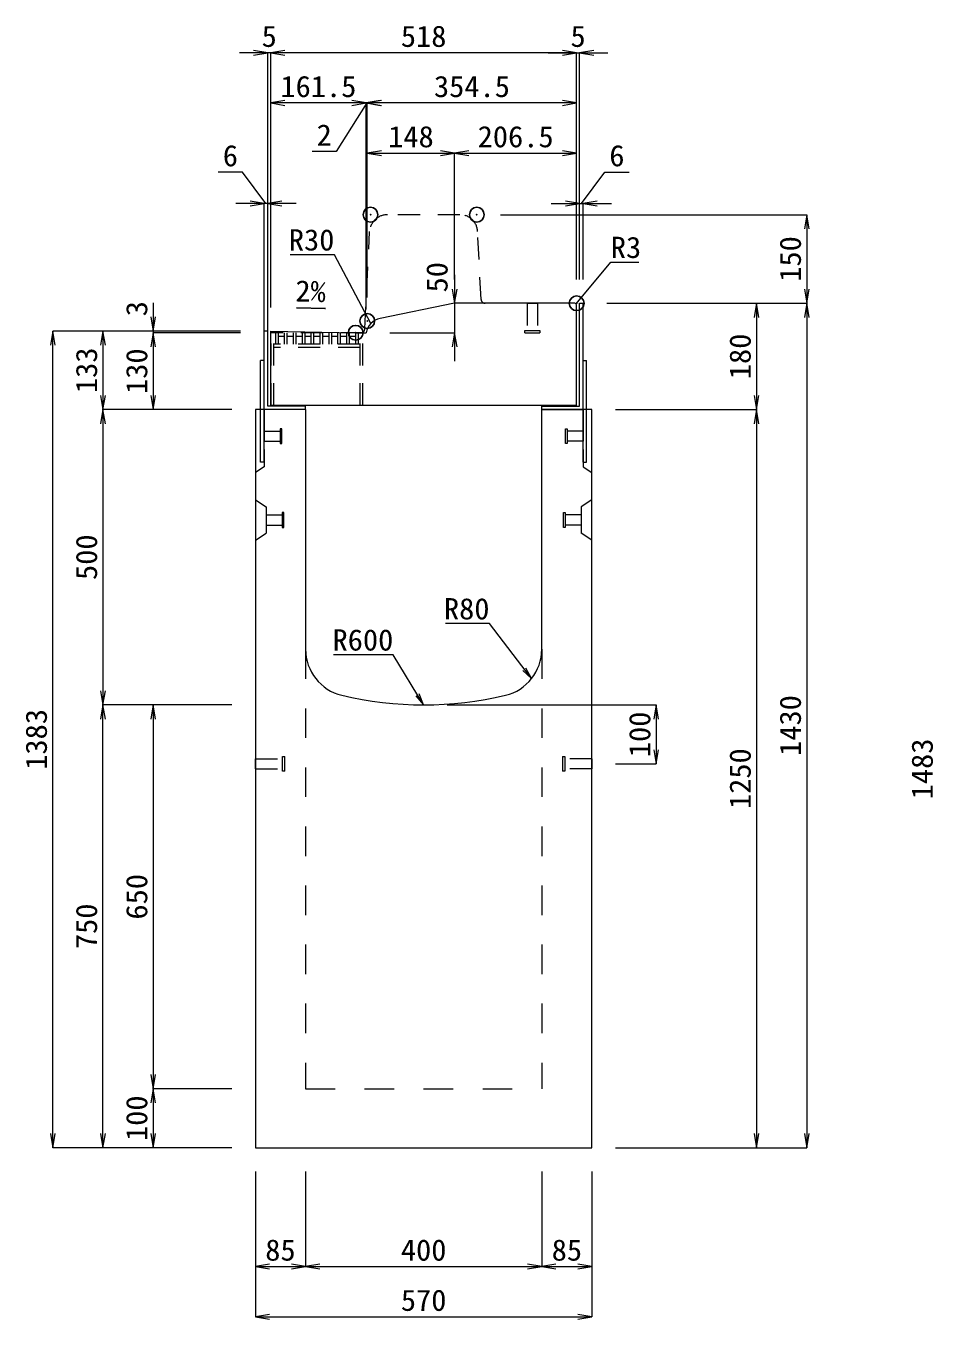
# Model space of a CAD drawing. Units: millimetres at full size. Extents: x -1809 to 57027, y -20349 to 17321.
# Drawn here: x 39395 to 40931, y -10686 to -8496 of the extents above; entities that cross this region are included whole.
import ezdxf
from ezdxf.enums import TextEntityAlignment as Align

# ---------------------------------------------------------------- set-up
doc = ezdxf.new("R2010")
doc.units = ezdxf.units.MM
doc.header["$LTSCALE"] = 50
doc.header["$PDMODE"] = 32
doc.header["$PDSIZE"] = 25
doc.linetypes.add('USER1', pattern=[2, 1, -1])
doc.linetypes.add('USER2', pattern=[1.35, 0.75, -0.6])
for name, color, linetype, lineweight in [('インサート', 3, 'USER2', 9), ('グレーチング', 7, 'USER2', 5), ('受枠', 3, 'Continuous', 5), ('寸法線', 7, 'Continuous', 13), ('引出線', 4, 'Continuous', 13), ('本体', 2, 'Continuous', 13)]:
    doc.layers.add(name, color=color, linetype=linetype, lineweight=lineweight)
doc.layers.add('作業エリア', color=11, linetype='Continuous')
doc.styles.add('ＭＳ 明朝', font='')
doc.styles.get('ＭＳ 明朝').set_extended_font_data('MS Mincho')

# ---------------------------------------------------------------- blocks, each defined once
blk = doc.blocks.new('open_arrow')
at = {"color": 0, "linetype": 'Continuous', "lineweight": -2}
blk.add_lwpolyline([(7.5, 1.25), (0, 0), (7.5, -1.25)], dxfattribs=at)

msp = doc.modelspace()

# ---------------------------------------------------------------- linework, layer by layer
at = {"layer": 'インサート'}
for p, q in [((40243.74, -8966.05), (40243.74, -9012.05)), ((40243.74, -8966.05), (40260.74, -8966.05)), ((40260.74, -8966.05), (40260.74, -9012.05)), ((40239.74, -9016.05), (40239.74, -9012.05)), ((40239.74, -9012.05), (40264.74, -9012.05)), ((40239.74, -9016.05), (40264.74, -9016.05)), ((40264.74, -9012.05), (40264.74, -9016.05)), ((39798.24, -9182.55), (39825.24, -9182.55)), ((39798.24, -9182.55), (39798.24, -9199.55)), ((39828.24, -9178.55), (39825.24, -9178.55)), ((39825.24, -9178.55), (39825.24, -9203.55)), ((39828.24, -9203.55), (39828.24, -9178.55)), ((40308.24, -9178.55), (40311.24, -9178.55)), ((40308.24, -9203.55), (40308.24, -9178.55)), ((40311.24, -9178.55), (40311.24, -9203.55)), ((40338.24, -9182.55), (40311.24, -9182.55)), ((40338.24, -9182.55), (40338.24, -9199.55)), ((39798.24, -9199.55), (39825.24, -9199.55)), ((39825.24, -9203.55), (39828.24, -9203.55)), ((40311.24, -9203.55), (40308.24, -9203.55)), ((40338.24, -9199.55), (40311.24, -9199.55)), ((39801.44, -9324.55), (39828.44, -9324.55)), ((39801.44, -9324.55), (39801.44, -9341.55)), ((39831.44, -9320.55), (39828.44, -9320.55)), ((39828.44, -9320.55), (39828.44, -9345.55)), ((39831.44, -9345.55), (39831.44, -9320.55)), ((40305.04, -9320.55), (40308.04, -9320.55)), ((40305.04, -9345.55), (40305.04, -9320.55)), ((40308.04, -9320.55), (40308.04, -9345.55)), ((40335.04, -9324.55), (40308.04, -9324.55)), ((40335.04, -9324.55), (40335.04, -9341.55)), ((39801.44, -9341.55), (39828.44, -9341.55)), ((39828.44, -9345.55), (39831.44, -9345.55)), ((40308.04, -9345.55), (40305.04, -9345.55)), ((40335.04, -9341.55), (40308.04, -9341.55)), ((39783.24, -9737.55), (39829.24, -9737.55)), ((39783.24, -9754.55), (39783.24, -9737.55)), ((39829.24, -9758.55), (39829.24, -9733.55)), ((39829.24, -9733.55), (39833.24, -9733.55)), ((39833.24, -9758.55), (39833.24, -9733.55)), ((40303.24, -9733.55), (40307.24, -9733.55)), ((40303.24, -9733.55), (40303.24, -9758.55)), ((40307.24, -9733.55), (40307.24, -9758.55)), ((40353.24, -9737.55), (40307.24, -9737.55)), ((40353.24, -9737.55), (40353.24, -9754.55)), ((39783.24, -9754.55), (39829.24, -9754.55)), ((39833.24, -9758.55), (39829.24, -9758.55)), ((40307.24, -9758.55), (40303.24, -9758.55)), ((40353.24, -9754.55), (40307.24, -9754.55))]:
    msp.add_line(p, q, dxfattribs=at)
at = {"layer": 'グレーチング'}
for p, q in [((39810.24, -9139.05), (39810.24, -9016.05)), ((39965.24, -9016.05), (39810.24, -9016.05)), ((39814.74, -9139.05), (39814.74, -9016.05)), ((39817.74, -9035.05), (39817.74, -9016.05)), ((39822.24, -9035.05), (39822.24, -9016.05)), ((39832.8, -9022.05), (39822.24, -9022.05)), ((39832.8, -9035.05), (39832.8, -9016.05)), ((39837.3, -9035.05), (39837.3, -9016.05)), ((39847.85, -9022.05), (39837.3, -9022.05)), ((39847.85, -9035.05), (39847.85, -9016.05)), ((39852.35, -9035.05), (39852.35, -9016.05)), ((39862.91, -9022.05), (39852.35, -9022.05)), ((39862.91, -9035.05), (39862.91, -9016.05)), ((39867.41, -9035.05), (39867.41, -9016.05)), ((39877.96, -9022.05), (39867.41, -9022.05)), ((39877.96, -9035.05), (39877.96, -9016.05)), ((39882.46, -9035.05), (39882.46, -9016.05)), ((39893.02, -9022.05), (39882.46, -9022.05)), ((39893.02, -9035.05), (39893.02, -9016.05)), ((39897.52, -9035.05), (39897.52, -9016.05)), ((39908.07, -9022.05), (39897.52, -9022.05)), ((39908.07, -9035.05), (39908.07, -9016.05)), ((39912.57, -9035.05), (39912.57, -9016.05)), ((39923.13, -9022.05), (39912.57, -9022.05)), ((39923.13, -9035.05), (39923.13, -9016.05)), ((39927.63, -9035.05), (39927.63, -9016.05)), ((39938.19, -9022.05), (39927.63, -9022.05)), ((39938.19, -9035.05), (39938.19, -9016.05)), ((39942.69, -9035.05), (39942.69, -9016.05)), ((39953.24, -9022.05), (39942.69, -9022.05)), ((39953.24, -9035.05), (39953.24, -9016.05)), ((39957.74, -9035.05), (39957.74, -9016.05)), ((39960.74, -9139.05), (39960.74, -9016.05)), ((39965.24, -9139.05), (39965.24, -9016.05)), ((39960.74, -9035.05), (39814.74, -9035.05)), ((39960.74, -9041.05), (39814.74, -9041.05))]:
    msp.add_line(p, q, dxfattribs=at)
at = {"layer": '作業エリア'}
for p in [(39978.24, -8816.05), (40158.24, -8816.05), (40327.24, -8966.05), (39972.74, -8996.05), (39953.24, -9016.05)]:
    msp.add_point(p, dxfattribs=at)
at = {"layer": '受枠'}
for p, q in [((40332.24, -8966.05), (40338.24, -8966.05)), ((40332.24, -9140.05), (40332.24, -8966.05)), ((40338.24, -9235.05), (40338.24, -8966.05)), ((39804.24, -9013.05), (39798.24, -9013.05)), ((39798.24, -9235.05), (39798.24, -9013.05)), ((39804.24, -9140.05), (39804.24, -9013.05)), ((39798.24, -9063.05), (39792.24, -9063.05)), ((39792.24, -9235.05), (39792.24, -9063.05)), ((40338.24, -9063.05), (40344.24, -9063.05)), ((40344.24, -9235.05), (40344.24, -9063.05)), ((39868.24, -9146.05), (39798.24, -9146.05)), ((39868.24, -9140.05), (39804.24, -9140.05)), ((39868.24, -9146.05), (39868.24, -9140.05)), ((40268.24, -9140.05), (40332.24, -9140.05)), ((40268.24, -9146.05), (40268.24, -9140.05)), ((40268.24, -9146.05), (40338.24, -9146.05)), ((39798.24, -9235.05), (39792.24, -9235.05)), ((40338.24, -9235.05), (40344.24, -9235.05))]:
    msp.add_line(p, q, dxfattribs=at)
at = {"layer": '寸法線'}
for p, q in [((39857.24, -8541.93), (39756.24, -8541.93)), ((39804.24, -8973.03), (39804.24, -8541.93)), ((40327.24, -8541.93), (39809.24, -8541.93)), ((39809.24, -8973.25), (39809.24, -8541.93)), ((39809.24, -8973.25), (39809.24, -8541.93)), ((40279.24, -8541.93), (40380.24, -8541.93)), ((40327.24, -8926.03), (40327.24, -8541.93)), ((40327.24, -8926.03), (40327.24, -8541.93)), ((40332.24, -8926.03), (40332.24, -8541.93)), ((40018.81, -8626.93), (39809.24, -8626.93)), ((39809.24, -8973.25), (39809.24, -8626.93)), ((39971.78, -8626.93), (39920.05, -8709.16)), ((40020.74, -8626.93), (39922.81, -8626.93)), ((39970.81, -8976.03), (39970.81, -8626.93)), ((40327.24, -8626.93), (39972.74, -8626.93)), ((39972.74, -8956.03), (39972.74, -8626.93)), ((40327.24, -8926.03), (40327.24, -8626.93)), ((39970.81, -8976.03), (39970.81, -8673.47)), ((39972.74, -8956.03), (39972.74, -8671.93)), ((39920.05, -8709.16), (39879.64, -8709.16)), ((39972.74, -8711.93), (40120.74, -8711.93)), ((39972.74, -8956.03), (39972.74, -8711.93)), ((40120.74, -8926.03), (40120.74, -8711.93)), ((40120.74, -8711.93), (40327.24, -8711.93)), ((40120.74, -8926.03), (40120.74, -8711.93)), ((40327.24, -8926.03), (40327.24, -8711.93)), ((39761.62, -8744.13), (39720.39, -8744.13)), ((39801.24, -8796.93), (39761.62, -8744.13)), ((40335.24, -8796.93), (40374.86, -8744.13)), ((40374.86, -8744.13), (40416.09, -8744.13)), ((39852.24, -8796.93), (39750.24, -8796.93)), ((39798.24, -9058.03), (39798.24, -8796.93)), ((39804.24, -9058.03), (39804.24, -8796.93)), ((40284.24, -8796.93), (40386.24, -8796.93)), ((40332.24, -8926.03), (40332.24, -8796.93)), ((40338.24, -8926.03), (40338.24, -8796.93)), ((40198.26, -8816.05), (40717.02, -8816.05)), ((40717.02, -8816.05), (40717.02, -8966.05)), ((40120.74, -8918.05), (40120.74, -9064.05)), ((39610.3, -8965.05), (39610.3, -9064.05)), ((40378.26, -8966.05), (40632.02, -8966.05)), ((40378.26, -8966.05), (40717.02, -8966.05)), ((40378.26, -8966.05), (40717.02, -8966.05)), ((40632.02, -8966.05), (40632.02, -9146.05)), ((40717.02, -8966.05), (40717.02, -10396.05)), ((39440.3, -10396.05), (39440.3, -9013.05)), ((39758.22, -9013.05), (39440.3, -9013.05)), ((39525.3, -9013.05), (39525.3, -9146.05)), ((39758.22, -9013.05), (39525.3, -9013.05)), ((39758.22, -9013.05), (39610.3, -9013.05)), ((39758.22, -9016.05), (39610.3, -9016.05)), ((39610.3, -9016.05), (39610.3, -9146.05)), ((39758.22, -9016.05), (39610.3, -9016.05)), ((40010.83, -9016.05), (40120.74, -9016.05)), ((39743.22, -9146.05), (39525.3, -9146.05)), ((39525.3, -9146.05), (39525.3, -9646.05)), ((39743.22, -9146.05), (39525.3, -9146.05)), ((39743.22, -9146.05), (39610.3, -9146.05)), ((40393.26, -9146.05), (40632.02, -9146.05)), ((40393.26, -9146.05), (40632.02, -9146.05)), ((40632.02, -9146.05), (40632.02, -10396.05)), ((39743.22, -9646.05), (39525.3, -9646.05)), ((39525.3, -10396.05), (39525.3, -9646.05)), ((39743.22, -9646.05), (39525.3, -9646.05)), ((39610.3, -9646.05), (39610.3, -10296.05)), ((39743.22, -9646.05), (39610.3, -9646.05)), ((40108.26, -9646.05), (40462.02, -9646.05)), ((40462.02, -9646.05), (40462.02, -9746.05)), ((40393.26, -9746.05), (40462.02, -9746.05)), ((39743.22, -10296.05), (39610.3, -10296.05)), ((39610.3, -10296.05), (39610.3, -10396.05)), ((39743.22, -10296.05), (39610.3, -10296.05)), ((39743.22, -10396.05), (39440.3, -10396.05)), ((39743.22, -10396.05), (39525.3, -10396.05)), ((39743.22, -10396.05), (39610.3, -10396.05)), ((40393.26, -10396.05), (40632.02, -10396.05)), ((40393.26, -10396.05), (40717.02, -10396.05)), ((39783.24, -10436.07), (39783.24, -10597.21)), ((39783.24, -10436.07), (39783.24, -10682.21)), ((39868.24, -10436.07), (39868.24, -10597.21)), ((39868.24, -10436.07), (39868.24, -10597.21)), ((40268.24, -10436.07), (40268.24, -10597.21)), ((40268.24, -10436.07), (40268.24, -10597.21)), ((40353.24, -10436.07), (40353.24, -10597.21)), ((40353.24, -10436.07), (40353.24, -10682.21)), ((39783.24, -10597.21), (39868.24, -10597.21)), ((39868.24, -10597.21), (40268.24, -10597.21)), ((40268.24, -10597.21), (40353.24, -10597.21)), ((39783.24, -10682.21), (40353.24, -10682.21))]:
    msp.add_line(p, q, dxfattribs=at)
at = {"layer": '引出線'}
for points in [[(39978.84, -9000.19), (39917.12, -8883.9), (39842.45, -8883.9)], [(40326.36, -8966.93), (40385.09, -8896.57), (40432.81, -8896.57)], [(39901.91, -8974.88), (39853.17, -8973.91), (39901.91, -8974.88)], [(40251, -9601.63), (40179.74, -9508.52), (40105.07, -9508.52)], [(40068.24, -9646.05), (40016.88, -9561.3), (39915.87, -9561.3)]]:
    msp.add_lwpolyline(points, dxfattribs=at)
at = {"layer": '本体', "linetype": 'USER2', "lineweight": 9}
for p, q in [((40129.7, -8816.05), (40006.78, -8816.05)), ((39968.57, -9009.4), (39976.82, -8844.56)), ((40165.41, -8959.4), (40159.67, -8844.56)), ((39798.24, -9146.05), (39798.24, -9243.05)), ((40338.24, -9146.05), (40338.24, -9243.05)), ((39798.24, -9243.05), (39783.24, -9252.55)), ((40338.24, -9243.05), (40353.24, -9252.55))]:
    msp.add_line(p, q, dxfattribs=at)
at = {"layer": '本体'}
for p, q in [((40120.74, -8966.05), (39994.43, -8991.66)), ((40324.24, -8966.05), (40120.74, -8966.05)), ((40327.24, -9139.05), (40327.24, -8969.05)), ((39809.24, -9139.05), (39809.24, -9013.27)), ((39809.24, -9013.27), (39953.24, -9016.05)), ((39953.24, -9016.05), (39970.81, -9016.05)), ((39783.24, -9146.05), (39783.24, -10396.05)), ((39868.24, -9146.05), (39783.24, -9146.05)), ((40327.24, -9139.05), (39809.24, -9139.05)), ((39868.24, -9146.05), (39868.24, -9552.02)), ((40268.24, -9552.02), (40268.24, -9146.05)), ((40353.24, -9146.05), (40268.24, -9146.05)), ((40353.24, -10396.05), (40353.24, -9146.05)), ((39783.24, -10396.05), (40353.24, -10396.05))]:
    msp.add_line(p, q, dxfattribs=at)
at = {"layer": '本体', "lineweight": 9}
for p, q in [((39783.24, -9299.05), (39801.44, -9310.55)), ((40353.24, -9299.05), (40335.04, -9310.55)), ((39801.44, -9310.55), (39801.44, -9355.55)), ((40335.04, -9310.55), (40335.04, -9355.55)), ((39783.24, -9367.05), (39801.44, -9355.55)), ((40353.24, -9367.05), (40335.04, -9355.55))]:
    msp.add_line(p, q, dxfattribs=at)
at = {"layer": '本体', "linetype": 'USER1', "lineweight": 15}
for p, q in [((39868.24, -9552.02), (39868.24, -10296.05)), ((40268.24, -9552.02), (40268.24, -10296.05)), ((39868.24, -10296.05), (40268.24, -10296.05))]:
    msp.add_line(p, q, dxfattribs=at)
at = {"layer": '本体', "linetype": 'USER2', "lineweight": 9}
for centre, radius, start, end in [((40006.78, -8846.05), 30, 90, 177.13759), ((40129.7, -8846.05), 30, 2.86241, 90), ((40172.4, -8959.05), 7, 182.86241, 270), ((39961.58, -9009.05), 7, 270, 357.13759)]:
    msp.add_arc(centre, radius, start, end, dxfattribs=at)
at = {"layer": '本体'}
for centre, radius, start, end in [((40324.24, -8969.05), 3, 0, 90), ((40000.39, -9021.06), 30, 101.45875, 170.39512), ((39948.24, -9552.02), 80, 180, 256.65764), ((40188.24, -9552.02), 80, 283.34236, 0), ((40068.24, -9046.05), 600, 256.65764, 283.34236)]:
    msp.add_arc(centre, radius, start, end, dxfattribs=at)

# ---------------------------------------------------------------- block references
at = {"layer": '寸法線', "xscale": 3.2, "yscale": 3.2}
for p, rotation in [((39804.24, -8541.93), 180), ((40327.24, -8541.93), 180), ((40327.24, -8541.93), 180), ((39970.81, -8626.93), 180), ((40327.24, -8626.93), 180), ((40120.74, -8711.93), 180), ((40327.24, -8711.93), 180), ((39798.24, -8796.93), 180), ((40332.24, -8796.93), 180), ((40717.02, -8816.05), 270), ((40120.74, -8966.05), 90), ((40717.02, -8966.05), 90), ((40632.02, -8966.05), 270), ((40717.02, -8966.05), 270), ((39610.3, -9013.05), 90), ((39440.3, -9013.05), 270), ((39525.3, -9013.05), 270), ((39610.3, -9016.05), 270), ((39610.3, -9016.05), 270), ((40120.74, -9016.05), 270), ((39525.3, -9146.05), 90), ((39610.3, -9146.05), 90), ((40632.02, -9146.05), 90), ((39525.3, -9146.05), 270), ((40632.02, -9146.05), 270), ((39525.3, -9646.05), 90), ((39525.3, -9646.05), 270), ((39610.3, -9646.05), 270), ((40462.02, -9646.05), 270), ((40462.02, -9746.05), 90), ((39610.3, -10296.05), 90), ((39610.3, -10296.05), 270), ((39440.3, -10396.05), 90), ((39525.3, -10396.05), 90), ((39610.3, -10396.05), 90), ((40632.02, -10396.05), 90), ((40717.02, -10396.05), 90), ((39868.24, -10597.21), 180), ((40268.24, -10597.21), 180), ((40353.24, -10597.21), 180), ((40353.24, -10682.21), 180)]:
    msp.add_blockref('open_arrow', p, dxfattribs=dict(at, rotation=rotation))
for p in [(39809.24, -8541.93), (39809.24, -8541.93), (40332.24, -8541.93), (39809.24, -8626.93), (39970.81, -8626.93), (39972.74, -8626.93), (39972.74, -8626.93), (39972.74, -8711.93), (40120.74, -8711.93), (39804.24, -8796.93), (40338.24, -8796.93), (39783.24, -10597.21), (39868.24, -10597.21), (40268.24, -10597.21), (39783.24, -10682.21)]:
    msp.add_blockref('open_arrow', p, dxfattribs=at)
at = {"layer": '引出線'}
for p, xscale, yscale, rotation in [((39901.91, -8974.88), 0.16, 0.16, 178.9), ((40326.36, -8966.93), 0.16, 0.16, 50.2), ((39978.84, -9000.19), 0.16, 0.16, 118), ((40251, -9601.63), 2.67, 2.67, 127.4), ((40068.24, -9646.05), 2.67, 2.67, 121.2)]:
    msp.add_blockref('open_arrow', p, dxfattribs=dict(at, xscale=xscale, yscale=yscale, rotation=rotation))

# ---------------------------------------------------------------- texts
at = {"layer": '寸法線', "style": 'ＭＳ 明朝', "width": 1.05}
for s, p in [('518', (40068.24, -8513.91)), ('5', (39806.74, -8513.91)), ('5', (40329.74, -8513.91)), ('161.5', (39890.03, -8598.91)), ('354.5', (40149.99, -8598.91)), ('2', (39899.84, -8681.14)), ('148', (40046.74, -8683.91)), ('206.5', (40223.99, -8683.91)), ('6', (39741.01, -8716.11)), ('6', (40395.47, -8716.11)), ('85', (39825.74, -10569.19)), ('400', (40068.24, -10569.19)), ('85', (40310.74, -10569.19)), ('570', (40068.24, -10654.19))]:
    msp.add_text(s, height=36.03, dxfattribs=at).set_placement(p, align=Align.MIDDLE_CENTER)
for s, p in [('150', (40689, -8891.05)), ('50', (40090.74, -8921.99)), ('3', (39582.3, -8975.23)), ('180', (40604, -9056.05)), ('133', (39497.28, -9079.55)), ('130', (39582.28, -9081.05)), ('500', (39497.28, -9396.05)), ('1430', (40689, -9681.05)), ('1383', (39412.28, -9704.55)), ('100', (40434, -9696.05)), ('1250', (40604, -9771.05)), ('1483', (40912.28, -9754.55)), ('650', (39582.28, -9971.05)), ('750', (39497.28, -10021.05)), ('100', (39582.28, -10346.05))]:
    msp.add_text(s, height=36.03, rotation=90, dxfattribs=at).set_placement(p, align=Align.MIDDLE_CENTER)
at = {"layer": '引出線', "style": 'ＭＳ 明朝', "width": 1.05}
for s, p in [('R30', (39917.12, -8840.7)), ('R80', (40179.74, -9465.32)), ('R600', (40016.88, -9518.1))]:
    msp.add_text(s, height=36.03, dxfattribs=at).set_placement(p, align=Align.TOP_RIGHT)
msp.add_text('R3', height=36.03, dxfattribs=at).set_placement((40385.09, -8853.37), align=Align.TOP_LEFT)
msp.add_text('2%', height=36.03, rotation=358.854, dxfattribs=at).set_placement((39902.85, -8927.99), align=Align.TOP_RIGHT)

doc.saveas('drawing.dxf')
